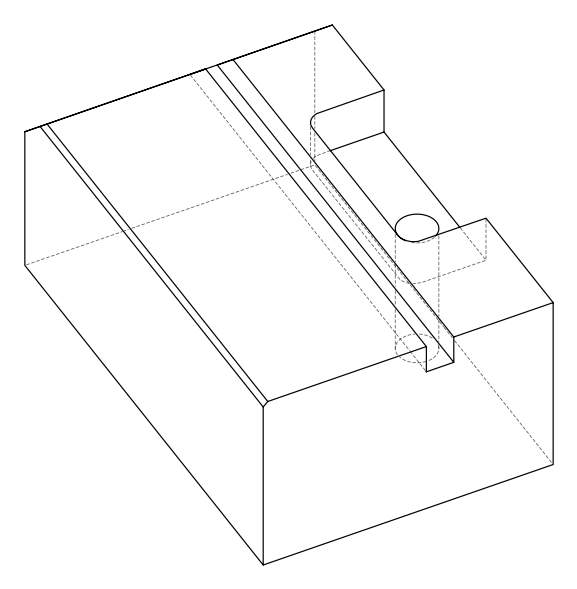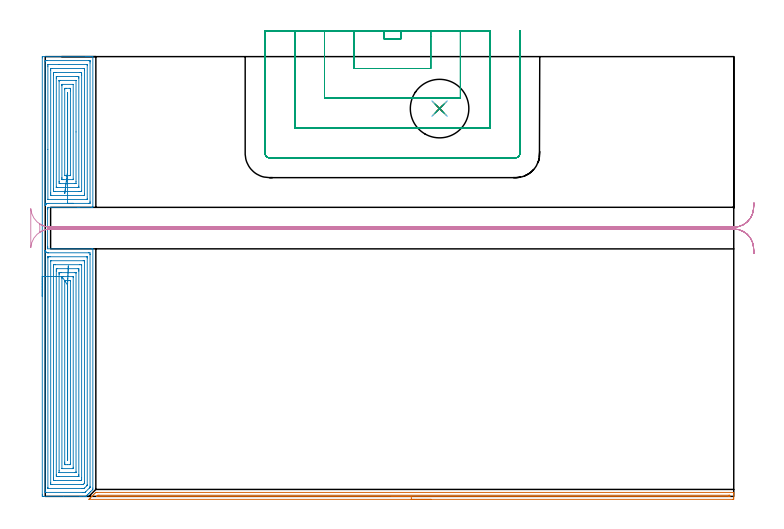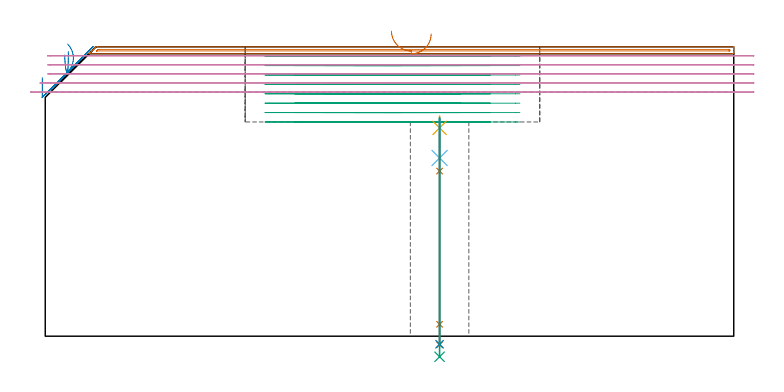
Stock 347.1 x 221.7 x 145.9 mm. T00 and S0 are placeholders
(PLAN: 9 operations, 6 tool changes, 51.2 min)
(1 AREA_MILL | FG_CHAMFER_SURFACE | UGT0205_001 | 5.32 min | 2009 mm3)
(2 AREA_MILL_1 | FG_CHAMFER_SURFACE_1 | UGT0205_001 | 16.59 min | 71436 mm3)
(3 MILL_SLOT | SLOT_PARTIAL_RECTANGULAR | UGT0201_094 | Follow Part, ap 5, ae 75% | 20.19 min | 340909 mm3)
(4 MILL_RECTANGULAR_SLOT | SLOT_RECTANGULAR | UGT0201_094 | Follow Part, ap 5, ae 75% | 7.48 min | 159297 mm3)
(5 SPOT_DRILL | STEP1HOLE | NXT0321_9005460120000 | 0.06 min | 183 mm3)
(6 DRILL_BLIND_HOLE_INTO_CENTER | STEP1HOLE | NXT0301_092 | 0.09 min | 1791 mm3)
(7 GUN_DRILL_THROUGH_HOLE | STEP1HOLE | UGT0307_009 | 0.56 min | 10240 mm3)
(8 DRILL_TO_ENLARGE_THROUGH_HOLE | STEP1HOLE | NXT0301_104 | 0.47 min | 4375 mm3)
(9 DRILL_TO_ENLARGE_THROUGH_HOLE_1 | STEP1HOLE | UGT0301_394 | 0.49 min | 57205 mm3)
(TOOL UGT0205_001 | Chamfer Mill 20 x 3 x 45 deg. | D20 FL50 Z2)
(TOOL UGT0201_094 | End mill 20 mm | D20 FL38 Z4)
(TOOL NXT0321_9005460120000 | NC Spot Drill, 142deg, 12mm, Carbide, Uncoated | D12 PA142 FL30 Z2)
(TOOL NXT0301_092 | Carbide Drill 12.1mm [860.1-1210-061A1-MM 2214] | D12.1 PA140 FL77 Z2)
(TOOL UGT0307_009 | Gun Drill 12 mm | D12 PA130 FL24 Z1)
(TOOL NXT0301_104 | Carbide Drill 14mm [860.1-1400-112A1-MM 2214] | D14 PA140 FL123 Z2)
(TOOL UGT0301_394 | Twist Drill 29.5 mm | D29.5 PA118 FL165 Z2)
(OP 1 AREA_MILL)
G17 G21 G94 G90
T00 M6
G54
G17 G0 G90 X194.55 Y-1.5 S1061 M3
G43 Z155.9 H0
Z152.4
G94 G1 X194.512 Z151.528 F250.
X194.398 Z150.663
X194.209 Z149.812
X193.947 Z148.98
X193.613 Z148.174
X193.21 Z147.4
X192.742 Z146.664
X192.21 Z145.972
X191.621 Z145.329
X190.978 Z144.739
X190.286 Z144.208
X189.55 Z143.74
X188.776 Z143.337
X187.97 Z143.003
X187.138 Z142.741
X186.286 Z142.552
X185.422 Z142.438
X184.55 Z142.4
X22.157
X22.019 Y-1.493 Z142.406
X22.157 Y-1.345 Z142.554
X22.331 Y-1.169 Z142.73
X22.43 Y-1.07 Z142.829
X22.603 Y-0.896 Z143.002
X22.722 Y-0.777 Z143.12
X23.31 Y-0.19 Z143.71
X23.495 Y-0.004 Z143.894
X23.602 Y0.103 Z144.001
X24.19 Y0.69 Z144.59
X24.834 Y1.334 Z145.233
X25.293 Y1.793 Z145.693
X25.505 Y1.996 Z145.889
X26.172 Y2. Z145.9
X346.943
X347.09 Y1.994 Z145.893
X347.1 Y1.698 Z145.597
Y1.308 Z145.208
Y0.69 Z144.585
Y-0.499 Z143.398
X347.095 Y-1.07 Z142.824
X347.09 Y-1.49 Z142.404
X346.928 Y-1.495 Z142.401
X346.497 Y-1.5 Z142.4
X184.55
Y-0.086 Z143.814
X26.172 Y-0.085 Z143.815
X26.064 Y-0.084 Z143.816
X25.922 Y-0.079 Z143.821
X25.885 Y-0.074 Z143.826
X25.893 Y-0.065 Z143.835
X25.966 Y0.013 Z143.913
X26.044 Y0.094 Z143.994
X26.172 Y0.222 Z144.122
X26.411 Y0.455 Z144.355
X26.492 Y0.53 Z144.43
X26.548 Y0.579 Z144.479
X27.064 Y0.586 Z144.486
X344.713 Y0.585 Z144.485
X344.82 Y0.584 Z144.484
X345.065 Y0.579 Z144.479
X345.09 Y0.499 Z144.399
X345.097 Y0.311 Z144.211
X345.098 Y0.059 Z143.959
X345.096 Y-0.005 Z143.895
X345.091 Y-0.055 Z143.845
X345.087 Y-0.079 Z143.821
X344.607 Y-0.086 Z143.814
X184.55
X183.678 Z143.852
X182.814 Z143.966
X181.962 Z144.155
X181.13 Z144.417
X180.324 Z144.751
X179.55 Z145.154
X178.814 Z145.623
X178.122 Z146.154
X177.479 Z146.743
X176.89 Z147.386
X176.358 Z148.078
X175.89 Z148.814
X175.487 Z149.588
X175.153 Z150.394
X174.891 Z151.226
X174.702 Z152.078
X174.588 Z152.943
X174.55 Z153.814
G0 Z155.9
M5
M2
(OP 2 AREA_MILL_1)
G17 G21 G94 G90
T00 M6
G54
G17 G0 G90 X-1.5 Y100.85 S1061 M3
G43 Z155.9 H0
Z130.4
G94 G1 Y100.888 Z129.528 F250.
Y101.002 Z128.663
Y101.191 Z127.812
Y101.453 Z126.98
Y101.787 Z126.174
Y102.19 Z125.4
Y102.658 Z124.664
Y103.19 Z123.972
Y103.779 Z123.329
Y104.422 Z122.74
Y105.114 Z122.208
Y105.85 Z121.74
Y106.624 Z121.337
Y107.43 Z121.003
Y108.262 Z120.741
Y109.113 Z120.552
Y109.978 Z120.438
Y110.85 Z120.4
Y221.092
X-1.495 Y221.553 Z120.403
X-1.492 Y221.69 Z120.406
X-1.35 Y221.7 Z120.547
X20.33 Z142.225
X20.93 Z142.824
X21.49 Z143.387
X21.81 Z143.706
X22.37 Z144.266
X22.689 Z144.584
X23.689 Y221.699 Z145.588
X23.994 Y221.69 Z145.893
X24. Y221.538 Z145.9
Y146.109
X23.993 Y145.71 Z145.893
X23.605 Y145.7 Z145.505
X17.337 Z139.237
X16.53 Z138.424
X1.57 Z123.465
X1.369 Z123.269
X1.2 Z123.1
X1.201 Y145.109 Z123.099
X1.2 Y145.066 Z123.1
Y145.065 Z123.098
Y144.89 Z123.1
X1.21 Y144.888 Z123.085
X1.201 Y144.881 Z123.099
X1.2 Z123.1
Y144.868
Y144.771
X1.203 Y144.766 Z123.094
X1.202 Y144.762 Z123.096
X1.2 Y144.753 Z123.1
Y126.025
X1.208 Y125.801 Z123.089
X1.206 Y125.798 Z123.091
X1.202 Y125.791 Z123.093
Y125.778 Z123.094
X1.2 Y125.747 Z123.1
Y125.688
X1.201 Y125.686 Z123.098
X1.2 Y125.684 Z123.1
X1.202 Y125.628 Z123.097
X1.2 Y125.579 Z123.1
Y125.556
Y125.514 Z123.099
X1.208 Y125.51 Z123.087
X1.203 Y125.501 Z123.095
X1.2 Y125.444 Z123.099
X1.201 Y124.945 Z123.098
Y124.8 Z123.099
X23.569 Z145.466
X23.838 Y124.798 Z145.735
X23.995 Y124.79 Z145.892
X24. Y124.686 Z145.9
Y4.179
X23.996 Y3.505 Z145.889
X23.791 Y3.291 Z145.691
X22.894 Y2.393 Z144.792
X22.447 Y1.947 Z144.346
X22.002 Y1.501 Z143.9
X21.442 Y0.942 Z143.341
X21.223 Y0.721 Z143.12
X21.109 Y0.608 Z143.007
X20.66 Y0.162 Z142.559
X20.5 Y0.01 Z142.399
X20.49 Y0.007 Z142.389
X20.17 Y0. Z142.07
X19.808 Z141.707
X19.17 Z141.064
X17.971 Z139.867
X17.41 Z139.304
X9.19 Z131.088
X-1.08 Z120.818
X-1.492 Y0.01 Z120.406
X-1.495 Y0.176 Z120.403
X-1.499 Y0.608 Z120.401
X-1.5 Y1.045 Z120.4
Y110.85
X-0.086 Z121.814
Y123.688
X-0.085 Y123.793 Z121.815
X-0.082 Y123.898 Z121.818
X-0.079 Y123.931 Z121.821
X-0.016 Y123.793 Z121.884
X0.046 Y123.661 Z121.946
X0.175 Y123.423 Z122.075
X0.241 Y123.339 Z122.141
X0.281 Y123.291 Z122.181
X0.4 Y123.163 Z122.3
X0.607 Y122.985 Z122.507
X0.69 Y122.939 Z122.59
X0.762 Y122.901 Z122.662
X1.007 Y122.829 Z122.907
X1.273 Y122.81 Z123.173
X1.471 Y122.803 Z123.371
X1.57 Y122.801 Z123.47
X21.91 Y122.799 Z143.81
X22.579 Y122.787 Z144.479
X22.585 Y122.114 Z144.485
Y122.008
Y5.071
X22.582 Y4.678 Z144.482
X22.579 Y4.58 Z144.479
X22.576 Y4.537 Z144.476
X22.551 Y4.51 Z144.451
X22.459 Y4.413 Z144.359
X22.229 Y4.179 Z144.129
X20.443 Y2.393 Z142.343
X20.243 Y2.197 Z142.143
X20.05 Y2.01 Z141.95
X19.555 Y2.002 Z141.455
X19.17 Y2.001 Z141.07
X18.677 Y2. Z140.577
X0.69 Y2.001 Z122.59
X0.195 Y2.004 Z122.095
X0.002 Y2.01 Z121.902
X-0.079 Y2.038 Z121.821
X-0.084 Y2.286 Z121.816
X-0.085 Y2.393 Z121.815
X-0.086 Y3.181 Z121.814
Y110.85
X1.328 Z123.228
X1.329 Y120.223 Z123.229
X1.33 Y120.467 Z123.23
X1.333 Y120.713 Z123.233
X1.335 Y120.777 Z123.235
X1.359 Y120.79 Z123.259
X1.428 Y120.794 Z123.328
X1.57 Y120.798 Z123.47
X1.881 Y120.8 Z123.781
X2.45 Z124.35
X20.93 Y120.799 Z142.83
X21.119 Y120.797 Z143.019
X21.151 Y120.794 Z143.051
X21.163 Y120.791 Z143.063
X21.166 Y120.762 Z143.066
X21.17 Y120.632 Z143.07
X21.171 Y120.468 Z143.071
Y120.223
Y5.964
X21.17 Y5.72 Z143.07
X21.168 Y5.637 Z143.068
X21.165 Y5.576 Z143.065
X21.136 Y5.545 Z143.036
X20.93 Y5.33 Z142.83
X19.779 Y4.179 Z141.679
X19.654 Y4.061 Z141.554
X19.609 Y4.02 Z141.509
X19.522 Y4.01 Z141.422
X19.344 Y4.002 Z141.244
X19.17 Y4. Z141.07
X18.466 Z140.366
X1.57 Y4.001 Z123.47
X1.394 Y4.006 Z123.294
X1.346 Y4.01 Z123.246
X1.335 Y4.017 Z123.235
X1.332 Y4.032 Z123.232
X1.329 Y4.097 Z123.229
Y4.179
X1.328 Y4.424 Z123.228
Y110.85
X2.743 Z124.643
Y118.437
X2.745 Y118.735 Z124.645
X2.747 Y118.772 Z124.647
X2.749 Y118.784 Z124.649
X2.76 Y118.79 Z124.66
X2.854 Y118.795 Z124.754
X2.974 Y118.799 Z124.874
X19.17 Y118.8 Z141.07
X19.694 Y118.798 Z141.594
X19.743 Y118.793 Z141.643
X19.75 Y118.79 Z141.65
X19.752 Y118.777 Z141.652
X19.755 Y118.736 Z141.655
X19.757 Y118.437 Z141.657
Y117.841
Y7.153
X19.756 Y6.857 Z141.656
X19.753 Y6.708 Z141.653
X19.75 Y6.635 Z141.65
X19.744 Y6.605 Z141.644
X19.722 Y6.58 Z141.622
X19.583 Y6.438 Z141.483
X19.17 Y6.029 Z141.07
X19.127 Y6.007 Z141.027
X18.254 Y6. Z140.154
X3.295 Z125.195
X2.905 Y6.002 Z124.805
X2.808 Y6.005 Z124.708
X2.76 Y6.01 Z124.66
X2.749 Y6.015 Z124.649
X2.748 Y6.031 Z124.648
X2.745 Y6.127 Z124.645
X2.743 Y6.56 Z124.643
Y6.857
Y110.85
X4.157 Z126.057
Y115.759
Y116.652
X4.158 Y116.705 Z126.058
X4.161 Y116.76 Z126.061
X4.164 Y116.788 Z126.064
X4.175 Y116.791 Z126.075
X4.21 Y116.794 Z126.11
X4.945 Y116.8 Z126.845
X5.09 Z126.99
X17.41 Z139.31
X18.146 Y116.798 Z140.046
X18.29 Y116.793 Z140.19
X18.332 Y116.79 Z140.232
X18.338 Y116.706 Z140.238
X18.341 Y116.652 Z140.241
X18.343 Y116.599 Z140.243
Y9.48
X18.34 Y8.642 Z140.24
X18.338 Y8.593 Z140.238
X18.29 Y8.01 Z140.19
X18.039 Y8.004 Z139.939
X17.41 Y8.001 Z139.31
X17.163 Y8. Z139.063
X5.09 Y8.001 Z126.99
X4.842 Z126.742
X4.21 Y8.01 Z126.11
X4.162 Y8.642 Z126.062
X4.16 Y8.693 Z126.06
X4.157 Y9.535 Z126.057
Y9.589
Y110.85
X5.571 Z127.471
Y113.486
X5.572 Y113.974 Z127.472
X5.574 Y114.376 Z127.474
X5.578 Y114.774 Z127.478
X5.97 Y114.796 Z127.87
X6.037 Y114.799 Z127.937
X16.597 Z138.497
X16.905 Y114.79 Z138.805
X16.922 Y114.69 Z138.822
X16.926 Y114.465 Z138.826
X16.928 Y113.974 Z138.828
X16.929 Y113.569 Z138.829
Y10.915
X16.927 Y10.427 Z138.827
X16.923 Y10.028 Z138.823
X16.919 Y10.009 Z138.819
X16.898 Y10.006 Z138.798
X16.846 Y10.002 Z138.746
X16.74 Y10. Z138.64
X16.53 Z138.43
X6.85 Z128.75
X6.389 Y10.002 Z128.289
X5.97 Y10.01 Z127.87
X5.578 Y10.032 Z127.478
X5.574 Y10.427 Z127.474
X5.572 Y10.831 Z127.472
X5.571 Y110.85 Z127.471
X6.985 Z128.885
Y112.052
X6.986 Y112.189 Z128.886
X6.989 Y112.567 Z128.889
X6.992 Y112.754 Z128.892
X6.995 Y112.79 Z128.895
X7.042 Y112.794 Z128.942
X7.13 Y112.798 Z129.03
X7.73 Y112.8 Z129.63
X8.008 Z129.908
X15.048 Z136.948
X15.45 Y112.797 Z137.35
X15.495 Y112.793 Z137.395
X15.506 Y112.79 Z137.406
X15.509 Y112.783 Z137.409
X15.512 Y112.75 Z137.412
X15.514 Y112.609 Z137.414
Y12.35
X15.513 Y12.212 Z137.413
X15.51 Y12.025 Z137.41
X15.508 Y12.01 Z137.408
X15.44 Y12.006 Z137.34
X15.329 Y12.002 Z137.229
X15.189 Y12. Z137.089
X14.979 Z136.879
X7.059 Z128.959
X7.014 Y12.003 Z128.914
X7. Y12.007 Z128.9
X6.992 Y12.011 Z128.892
X6.99 Y12.028 Z128.89
X6.987 Y12.074 Z128.887
X6.986 Y12.212 Z128.886
X6.985 Y12.968 Z128.885
Y110.85
X8.416 Y110.73 Z130.316
X8.421 Y110.79 Z130.321
X8.61 Y110.794 Z130.51
X9.1 Y110.799 Z131.
X13.89 Z135.79
X14.02 Y110.798 Z135.92
X14.067 Y110.794 Z135.967
X14.089 Y110.791 Z135.989
X14.093 Y110.758 Z135.993
X14.097 Y110.617 Z135.997
X14.1 Y110.404 Z136.
Y14.677
X14.099 Y14.463 Z135.999
X14.093 Y14.037 Z135.993
X14.09 Y14.008 Z135.99
X14.081 Y14.005 Z135.981
X14.054 Y14.002 Z135.954
X14. Y14. Z135.9
X13.89 Z135.79
X8.608 Z130.508
X8.406 Y14.016 Z130.306
X8.401 Y14.072 Z130.301
X8.4 Y14.091 Z130.3
Y109.724
X8.403 Y110.404 Z130.303
X8.406 Y110.611 Z130.306
X8.416 Y110.73 Z130.316
X9.82 Y108.785 Z131.72
X9.893 Y108.791 Z131.793
X10.012 Y108.796 Z131.912
X10.191 Y108.8 Z132.091
X12.13 Y108.799 Z134.03
X12.309 Y108.797 Z134.209
X12.666 Y108.79 Z134.566
X12.681 Y108.783 Z134.581
X12.682 Y108.775 Z134.582
X12.685 Y108.748 Z134.585
X12.686 Y108.699 Z134.586
Y108.618
Y16.676
X12.684 Y16.113 Z134.584
X12.681 Y16.032 Z134.581
X12.68 Y16.014 Z134.58
X12.67 Y16.01 Z134.57
X12.629 Y16.006 Z134.529
X12.463 Y16.002 Z134.363
X11.25 Y16. Z133.15
X10.156 Z132.056
X9.961 Y16.003 Z131.861
X9.863 Y16.007 Z131.763
X9.821 Y16.01 Z131.721
X9.819 Y16.039 Z131.719
X9.815 Y16.346 Z131.715
X9.814 Y16.676 Z131.714
Y17.24
Y108.289
X9.816 Y108.618 Z131.716
X9.82 Y108.785 Z131.72
X11.25 Y106.532 Z133.15
X11.272 Y105.94 Z133.172
Y105.918
Y18.439
X11.25 Y18.141 Z133.15
X11.228 Y18.461 Z133.128
Y105.963
X11.25 Y106.532 Z133.15
X11.283 Y107.4 Z133.222
X11.317 Y108.26 Z133.369
X11.349 Y109.103 Z133.59
X11.381 Y109.924 Z133.884
X11.411 Y110.716 Z134.249
X11.44 Y111.473 Z134.681
X11.468 Y112.189 Z135.178
X11.494 Y112.86 Z135.735
X11.518 Y113.48 Z136.349
X11.539 Y114.043 Z137.014
X11.559 Y114.547 Z137.726
X11.576 Y114.987 Z138.479
X11.59 Y115.359 Z139.268
X11.602 Y115.662 Z140.086
X11.611 Y115.892 Z140.928
X11.617 Y116.047 Z141.786
X11.62 Y116.128 Z142.655
Y116.132 Z143.527
G0 X11.25 Y147.7 Z147.292
G1 X11.839 Z146.649
X12.37 Z145.957
X12.839 Z145.221
X13.242 Z144.447
X13.576 Z143.641
X13.838 Z142.809
X14.027 Z141.958
X14.141 Z141.093
X14.179 Z140.221
X14.141 Z139.35
X14.027 Z138.485
X13.838 Z137.633
X13.576 Z136.801
X13.242 Z135.995
X12.839 Z135.221
X12.37 Z134.485
X11.839 Z133.793
X11.25 Z133.15
X1.763 Z123.663
X1.57 Y147.697 Z123.47
X1.227 Y147.69 Z123.127
X1.062 Y147.68 Z122.962
X0.928 Y147.653 Z122.828
X0.69 Y147.555 Z122.59
X0.523 Y147.445 Z122.423
X0.38 Y147.317 Z122.28
X0.267 Y147.19 Z122.167
X0.136 Y147.002 Z122.036
X0.052 Y146.861 Z121.952
X0.014 Y146.795 Z121.914
X-0.079 Y146.633 Z121.821
X-0.084 Y146.895 Z121.816
X-0.086 Y147.79 Z121.814
X-0.085 Y219.2 Z121.815
X-0.084 Y219.307 Z121.816
X-0.078 Y219.69 Z121.822
X0.305 Y219.697 Z122.205
X0.69 Y219.699 Z122.59
X1.183 Y219.7 Z123.083
X21.81 Y219.699 Z143.71
X22.305 Y219.696 Z144.205
X22.498 Y219.69 Z144.398
X22.579 Y219.662 Z144.479
X22.584 Y219.414 Z144.484
X22.585 Y219.307 Z144.485
X22.586 Y218.519 Z144.486
Y148.787
X22.583 Y148.003 Z144.483
X22.58 Y147.895 Z144.48
X22.571 Y147.71 Z144.471
X22.193 Y147.703 Z144.093
X22.001 Y147.701 Z143.901
X11.25 Y147.7 Z133.15
Y149.7
X1.55 Z123.45
X1.365 Y149.71 Z123.265
X1.334 Y149.719 Z123.234
X1.331 Y149.74 Z123.231
X1.329 Y149.765 Z123.229
X1.328 Y174.939 Z123.228
X1.329 Y216.874 Z123.229
X1.333 Y217.521 Z123.233
X1.335 Y217.643 Z123.235
X1.341 Y217.691 Z123.241
X1.398 Y217.696 Z123.298
X1.57 Y217.699 Z123.47
X6.894 Y217.7 Z128.794
X20.93 Y217.699 Z142.83
X21.106 Y217.694 Z143.006
X21.154 Y217.69 Z143.054
X21.165 Y217.682 Z143.065
X21.168 Y217.668 Z143.068
X21.17 Y217.603 Z143.07
X21.171 Y217.521 Z143.071
X21.172 Y217.276 Z143.072
X21.171 Y150.082 Z143.071
X21.17 Y149.918 Z143.07
X21.168 Y149.787 Z143.068
X21.164 Y149.71 Z143.064
X21.144 Y149.707 Z143.044
X20.93 Y149.7 Z142.83
X20.91 Z142.81
X11.25 Z133.15
Y151.7
X2.908 Y151.701 Z124.808
X2.812 Y151.704 Z124.712
X2.765 Y151.708 Z124.665
X2.749 Y151.712 Z124.649
X2.748 Y151.725 Z124.648
X2.744 Y152.06 Z124.644
X2.743 Y152.358 Z124.643
Y152.954
Y214.843
X2.746 Y215.436 Z124.646
X2.75 Y215.637 Z124.65
X2.756 Y215.69 Z124.656
X2.803 Y215.693 Z124.703
X2.908 Y215.696 Z124.808
X3.33 Y215.7 Z125.23
X3.366 Z125.266
X19.205 Z141.105
X19.595 Y215.698 Z141.495
X19.692 Y215.695 Z141.592
X19.74 Y215.69 Z141.64
X19.751 Y215.684 Z141.651
X19.752 Y215.669 Z141.652
X19.755 Y215.573 Z141.655
X19.757 Y215.14 Z141.657
Y214.843
Y152.358
X19.755 Y151.764 Z141.655
X19.753 Y151.723 Z141.653
X19.751 Y151.71 Z141.651
X19.736 Y151.708 Z141.636
X19.656 Y151.703 Z141.556
X19.494 Y151.701 Z141.394
X11.25 Y151.7 Z133.15
Y153.7
X5.09 Y153.701 Z126.99
X4.645 Y153.703 Z126.545
X4.21 Y153.71 Z126.11
X4.164 Y154.143 Z126.064
X4.161 Y154.194 Z126.061
X4.157 Y155.036 Z126.057
Y155.09
Y212.219
X4.16 Y213.058 Z126.06
X4.162 Y213.107 Z126.062
X4.21 Y213.69 Z126.11
X4.461 Y213.696 Z126.361
X5.09 Y213.699 Z126.99
X5.337 Y213.7 Z127.237
X17.41 Y213.699 Z139.31
X17.658 Y213.698 Z139.558
X18.29 Y213.69 Z140.19
X18.338 Y213.058 Z140.238
X18.34 Y213.007 Z140.24
X18.343 Y212.165 Z140.243
Y212.111
Y154.035
X18.341 Y153.926 Z140.241
X18.336 Y153.718 Z140.236
X18.29 Y153.71 Z140.19
X17.844 Y153.702 Z139.744
X17.41 Y153.701 Z139.31
X16.967 Y153.7 Z138.867
X11.25 Z133.15
Y155.7
X5.97 Z127.87
X5.745 Y155.702 Z127.645
X5.595 Y155.708 Z127.495
X5.577 Y155.711 Z127.477
X5.575 Y155.718 Z127.475
X5.572 Y155.745 Z127.472
X5.571 Y155.794 Z127.471
Y155.929
Y210.785
X5.573 Y211.273 Z127.473
X5.577 Y211.671 Z127.477
X5.581 Y211.69 Z127.481
X5.602 Y211.694 Z127.502
X5.654 Y211.698 Z127.554
X5.76 Y211.7 Z127.66
X5.97 Z127.87
X15.65 Z137.55
X16.111 Y211.698 Z138.011
X16.53 Y211.69 Z138.43
X16.922 Y211.668 Z138.822
X16.926 Y211.273 Z138.826
X16.928 Y210.869 Z138.828
X16.929 Y156.417 Z138.829
X16.927 Y155.929 Z138.827
X16.924 Y155.727 Z138.824
X16.922 Y155.711 Z138.822
X16.89 Y155.706 Z138.79
X16.83 Y155.702 Z138.73
X16.755 Y155.7 Z138.655
X16.53 Z138.43
X11.25 Z133.15
Y157.7
X7.744 Z129.644
X6.992 Y157.714 Z128.892
X6.986 Y158.469 Z128.886
Y158.607
Y209.35
X6.987 Y209.487 Z128.887
X6.99 Y209.675 Z128.89
X6.991 Y209.69 Z128.891
X7.06 Y209.694 Z128.96
X7.171 Y209.698 Z129.071
X7.311 Y209.7 Z129.211
X7.521 Z129.421
X15.441 Z137.341
X15.486 Y209.698 Z137.386
X15.5 Y209.694 Z137.4
X15.508 Y209.689 Z137.408
X15.511 Y209.672 Z137.411
X15.514 Y209.625 Z137.414
X15.515 Y183.738 Z137.415
X15.514 Y158.607 Z137.414
X15.51 Y157.855 Z137.41
X15.508 Y157.714 Z137.408
X14.783 Y157.7 Z136.683
X14.77 Z136.67
X11.25 Z133.15
Y159.7
X9.292 Z131.192
X8.61 Y159.701 Z130.51
X8.41 Y159.702 Z130.31
X8.403 Y159.709 Z130.303
X8.401 Y159.712 Z130.301
X8.4 Y160.392 Z130.3
Y160.605
Y207.023
X8.401 Y207.237 Z130.301
X8.407 Y207.663 Z130.307
X8.41 Y207.692 Z130.31
X8.419 Y207.695 Z130.319
X8.446 Y207.699 Z130.346
X13.892 Y207.7 Z135.792
X14.094 Y207.683 Z135.994
X14.099 Y207.628 Z135.999
X14.1 Y207.609 Z136.
Y159.965
X14.097 Y159.822 Z135.997
X14.094 Y159.717 Z135.994
X14.06 Y159.71 Z135.96
X13.89 Y159.703 Z135.79
X13.692 Y159.7 Z135.592
X11.25 Z133.15
Y161.7
X9.958 Y161.702 Z131.858
X9.828 Y161.71 Z131.728
X9.82 Y161.713 Z131.72
X9.818 Y161.726 Z131.718
X9.815 Y161.766 Z131.715
X9.814 Y161.848 Z131.714
Y205.024
X9.816 Y205.586 Z131.716
X9.819 Y205.668 Z131.719
X9.82 Y205.685 Z131.72
X9.83 Y205.69 Z131.73
X9.871 Y205.694 Z131.771
X10.037 Y205.698 Z131.937
X10.37 Y205.7 Z132.27
X10.584 Z132.484
X12.13 Z134.03
X12.344 Z134.244
X12.539 Y205.697 Z134.439
X12.637 Y205.693 Z134.537
X12.679 Y205.69 Z134.579
X12.68 Y205.66 Z134.58
X12.685 Y205.354 Z134.585
X12.686 Y205.024 Z134.586
Y204.46
Y161.895
X12.684 Y161.754 Z134.584
X12.682 Y161.72 Z134.582
X12.68 Y161.711 Z134.58
X12.667 Y161.708 Z134.567
X12.598 Y161.702 Z134.498
X11.25 Y161.7 Z133.15
Y163.778
X11.229 Y163.962 Z133.129
X11.228 Y163.985 Z133.128
X11.229 Y203.261 Z133.129
X11.25 Y203.559 Z133.15
X11.271 Y203.239 Z133.171
X11.272 Y203.217 Z133.172
Y163.962
X11.271 Y163.941 Z133.171
X11.25 Y163.778 Z133.15
X11.139 Y162.915 Z133.078
X11.029 Y162.05 Z133.082
X10.918 Y161.188 Z133.162
X10.809 Y160.337 Z133.317
X10.702 Y159.502 Z133.546
X10.598 Y158.69 Z133.848
X10.497 Y157.908 Z134.221
X10.402 Y157.16 Z134.66
X10.311 Y156.453 Z135.164
X10.226 Y155.793 Z135.727
X10.148 Y155.184 Z136.347
X10.077 Y154.631 Z137.018
X10.014 Y154.137 Z137.735
X9.959 Y153.708 Z138.492
X9.913 Y153.346 Z139.284
X9.875 Y153.054 Z140.105
X9.847 Y152.833 Z140.949
X9.828 Y152.687 Z141.809
G0 Z155.9
M5
M2
(OP 3 MILL_SLOT)
G17 G21 G94 G90
T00 M6
G54
G17 G0 G90 X170.8 Y234.7 S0 M3
G43 Z155.9 H0
Z141.162
G94 G1 Y231.7 F250.
Y230.7 F500.
X179.3
Y231.7
Y234.7 F250.
X155.8
Y231.7
Y215.7 F500.
X194.3
Y231.7
Y234.7 F250.
X140.8
Y231.7
Y200.7 F500.
X209.3
Y231.7
Y234.7 F250.
X125.8
Y231.7
Y185.7 F500.
X224.3
Y231.7
Y234.7 F250.
X110.8
Y231.7
Y172.9 F500.
G3 X113. Y170.7 R2.2
G1 X237.1
G3 X239.3 Y172.9 R2.2
G1 Y231.7
Y234.7 F250.
G0 X170.8 Z136.425
G1 Y231.7
Y230.7 F500.
X179.3
Y231.7
Y234.7 F250.
X155.8
Y231.7
Y215.7 F500.
X194.3
Y231.7
Y234.7 F250.
X140.8
Y231.7
Y200.7 F500.
X209.3
Y231.7
Y234.7 F250.
X125.8
Y231.7
Y185.7 F500.
X224.3
Y231.7
Y234.7 F250.
X110.8
Y231.7
Y172.9 F500.
G3 X113. Y170.7 R2.2
G1 X237.1
G3 X239.3 Y172.9 R2.2
G1 Y231.7
Y234.7 F250.
G0 X170.8 Z131.687
G1 Y231.7
Y230.7 F500.
X179.3
Y231.7
Y234.7 F250.
X155.8
Y231.7
Y215.7 F500.
X194.3
Y231.7
Y234.7 F250.
X140.8
Y231.7
Y200.7 F500.
X209.3
Y231.7
Y234.7 F250.
X125.8
Y231.7
Y185.7 F500.
X224.3
Y231.7
Y234.7 F250.
X110.8
Y231.7
Y172.9 F500.
G3 X113. Y170.7 R2.2
G1 X237.1
G3 X239.3 Y172.9 R2.2
G1 Y231.7
Y234.7 F250.
G0 X170.8 Z126.95
G1 Y231.7
Y230.7 F500.
X179.3
Y231.7
Y234.7 F250.
X155.8
Y231.7
Y215.7 F500.
X194.3
Y231.7
Y234.7 F250.
X140.8
Y231.7
Y200.7 F500.
X209.3
Y231.7
Y234.7 F250.
X125.8
Y231.7
Y185.7 F500.
X224.3
Y231.7
Y234.7 F250.
X110.8
Y231.7
Y172.9 F500.
G3 X113. Y170.7 R2.2
G1 X237.1
G3 X239.3 Y172.9 R2.2
G1 Y231.7
Y234.7 F250.
G0 X170.8 Z122.212
G1 Y231.7
Y230.7 F500.
X179.3
Y231.7
Y234.7 F250.
X155.8
Y231.7
Y215.7 F500.
X194.3
Y231.7
Y234.7 F250.
X140.8
Y231.7
Y200.7 F500.
X209.3
Y231.7
Y234.7 F250.
X125.8
Y231.7
Y185.7 F500.
X224.3
Y231.7
Y234.7 F250.
X110.8
Y231.7
Y172.9 F500.
G3 X113. Y170.7 R2.2
G1 X237.1
G3 X239.3 Y172.9 R2.2
G1 Y231.7
Y234.7 F250.
G0 X170.8 Z117.475
G1 Y231.7
Y230.7 F500.
X179.3
Y231.7
Y234.7 F250.
X155.8
Y231.7
Y215.7 F500.
X194.3
Y231.7
Y234.7 F250.
X140.8
Y231.7
Y200.7 F500.
X209.3
Y231.7
Y234.7 F250.
X125.8
Y231.7
Y185.7 F500.
X224.3
Y231.7
Y234.7 F250.
X110.8
Y231.7
Y172.9 F500.
G3 X113. Y170.7 R2.2
G1 X237.1
G3 X239.3 Y172.9 R2.2
G1 Y231.7
Y234.7 F250.
G0 X170.8 Z112.737
G1 Y231.7
Y230.7 F500.
X179.3
Y231.7
Y234.7 F250.
X155.8
Y231.7
Y215.7 F500.
X194.3
Y231.7
Y234.7 F250.
X140.8
Y231.7
Y200.7 F500.
X209.3
Y231.7
Y234.7 F250.
X125.8
Y231.7
Y185.7 F500.
X224.3
Y231.7
Y234.7 F250.
X110.8
Y231.7
Y172.9 F500.
G3 X113. Y170.7 R2.2
G1 X237.1
G3 X239.3 Y172.9 R2.2
G1 Y231.7
Y234.7 F250.
G0 X170.8 Z108.
G1 Y231.7
Y230.7 F500.
X179.3
Y231.7
Y234.7 F250.
X155.8
Y231.7
Y215.7 F500.
X194.3
Y231.7
Y234.7 F250.
X140.8
Y231.7
Y200.7 F500.
X209.3
Y231.7
Y234.7 F250.
X125.8
Y231.7
Y185.7 F500.
X224.3
Y231.7
Y234.7 F250.
X110.8
Y231.7
Y172.9 F500.
G3 X113. Y170.7 R2.2
G1 X237.1
G3 X239.3 Y172.9 R2.2
G1 Y231.7
Y234.7 F250.
G0 Z155.9
M5
M2
(OP 4 MILL_RECTANGULAR_SLOT)
G17 G21 G94 G90
T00 M6
G54
G17 G0 G90 X357.302 Y147.917 S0 M3
G43 Z155.9 H0
Z141.34
G94 G1 X357.07 Y144.926 F250.
G2 X347.1 Y135.7 R10. F500.
G1 X2.7
G2 X1.201 Y135.813 R10.
G1 X1.2 Y135.695
Y134.805
X1.201 Y134.687
G2 X2.7 Y134.8 R10.
G1 X347.1
G2 X357.07 Y125.574 R10.
G1 X357.302 Y122.583 F250.
G0 Y147.917 Z136.78
G1 X357.07 Y144.926
G2 X347.1 Y135.7 R10. F500.
G1 X2.7
G2 X1.2 Y135.813 R10.
G1 Y134.687
G2 X2.7 Y134.8 R10.
G1 X347.1
G2 X357.07 Y125.574 R10.
G1 X357.302 Y122.583 F250.
G0 Y147.917 Z132.22
G1 X357.07 Y144.926
G2 X347.1 Y135.7 R10. F500.
G1 X2.7
G2 X1.2 Y135.813 R10.
G1 Y135.464
Y134.687
G2 X2.7 Y134.8 R10.
G1 X347.1
G2 X357.07 Y125.574 R10.
G1 X357.302 Y122.583 F250.
G0 Y147.917 Z127.66
G1 X357.07 Y144.926
G2 X347.1 Y135.7 R10. F500.
G1 X2.7
G2 X-2.74 Y137.309 R10.
G1 Y133.191
G2 X2.7 Y134.8 R10.
G1 X347.1
G2 X357.07 Y125.574 R10.
G1 X357.302 Y122.583 F250.
G0 Y147.917 Z123.1
G1 X357.07 Y144.926
G2 X347.1 Y135.7 R10. F500.
G1 X2.7
G2 X-7.269 Y144.912 R10.
G1 X-7.299
Y125.589
X-7.269
G2 X2.7 Y134.8 R10.
G1 X347.1
G2 X357.07 Y125.574 R10.
G1 X357.302 Y122.583 F250.
G0 Z155.9
M5
M2
(OP 5 SPOT_DRILL)
G17 G21 G94 G90
T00 M6
G54
G17 G0 G90 X198.8 Y195.5 S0 M3
G43 Z155.9 H0
G94 G81 G98 Z105. F250. R111.
G80
M5
M2
(OP 6 DRILL_BLIND_HOLE_INTO_CENTER)
G17 G21 G94 G90
T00 M6
G54
G17 G0 G90 X198.8 Y195.5 S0 M3
G43 Z155.9 H1
G94 G81 G98 Z89.85 F250. R110.
G80
M5
M2
(OP 7 GUN_DRILL_THROUGH_HOLE)
G17 G21 G94 G90
T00 M6
G54
G17 G0 G90 X198.8 Y195.5 M8
G43 Z155.9 H0
Z103.182
S716 M3
G94 G1 Z83.236 F125. M26
G4 X.084
Z6. F250.
G4 X.084
Z-4.298 F125.
G4 X.084
M5
M9
G0 Z103.182
Z155.9
M2
(OP 8 DRILL_TO_ENLARGE_THROUGH_HOLE)
G17 G21 G94 G90
T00 M6
G54
G17 G0 G90 X198.8 Y195.5 S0 M3
G43 Z155.9 H1
G94 G73 G98 Z-4.048 F250. Q12.45 R110.
G80
M5
M2
(OP 9 DRILL_TO_ENLARGE_THROUGH_HOLE_1)
G17 G21 G94 G90
T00 M6
G54
G17 G0 G90 X198.8 Y195.5 S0 M3
G43 Z155.9 H0
G94 G73 G98 Z-10.363 F250. Q23.673 R110.
G80
M5
M2
